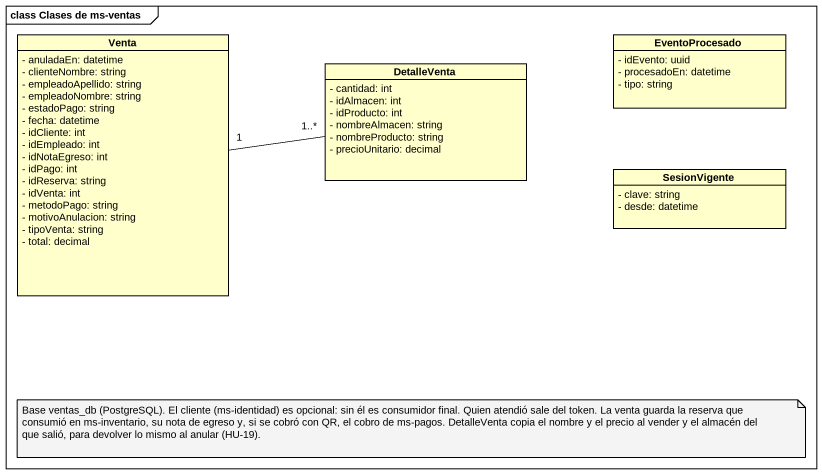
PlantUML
@startuml
mainframe class Clases de ms-ventas
hide circle
hide empty members
skinparam classAttributeIconSize 0
class Venta {
  - anuladaEn: datetime
  - clienteNombre: string
  - empleadoApellido: string
  - empleadoNombre: string
  - estadoPago: string
  - fecha: datetime
  - idCliente: int
  - idEmpleado: int
  - idNotaEgreso: int
  - idPago: int
  - idReserva: string
  - idVenta: int
  - metodoPago: string
  - motivoAnulacion: string
  - tipoVenta: string
  - total: decimal
}
class EventoProcesado {
  - idEvento: uuid
  - procesadoEn: datetime
  - tipo: string
}
class DetalleVenta {
  - cantidad: int
  - idAlmacen: int
  - idProducto: int
  - nombreAlmacen: string
  - nombreProducto: string
  - precioUnitario: decimal
}
class SesionVigente {
  - clave: string
  - desde: datetime
}
DetalleVenta "1..*" -left- "1" Venta
note as N1
  Base ventas_db (PostgreSQL). El cliente (ms-identidad) es opcional: sin él es consumidor final. Quien atendió sale del token. La venta guarda la reserva que consumió en ms-inventario, su nota de egreso y, si se cobró con QR, el cobro de ms-pagos. DetalleVenta copia el nombre y el precio al vender y el almacén del que salió, para devolver lo mismo al anular (HU-19).
end note
@enduml
